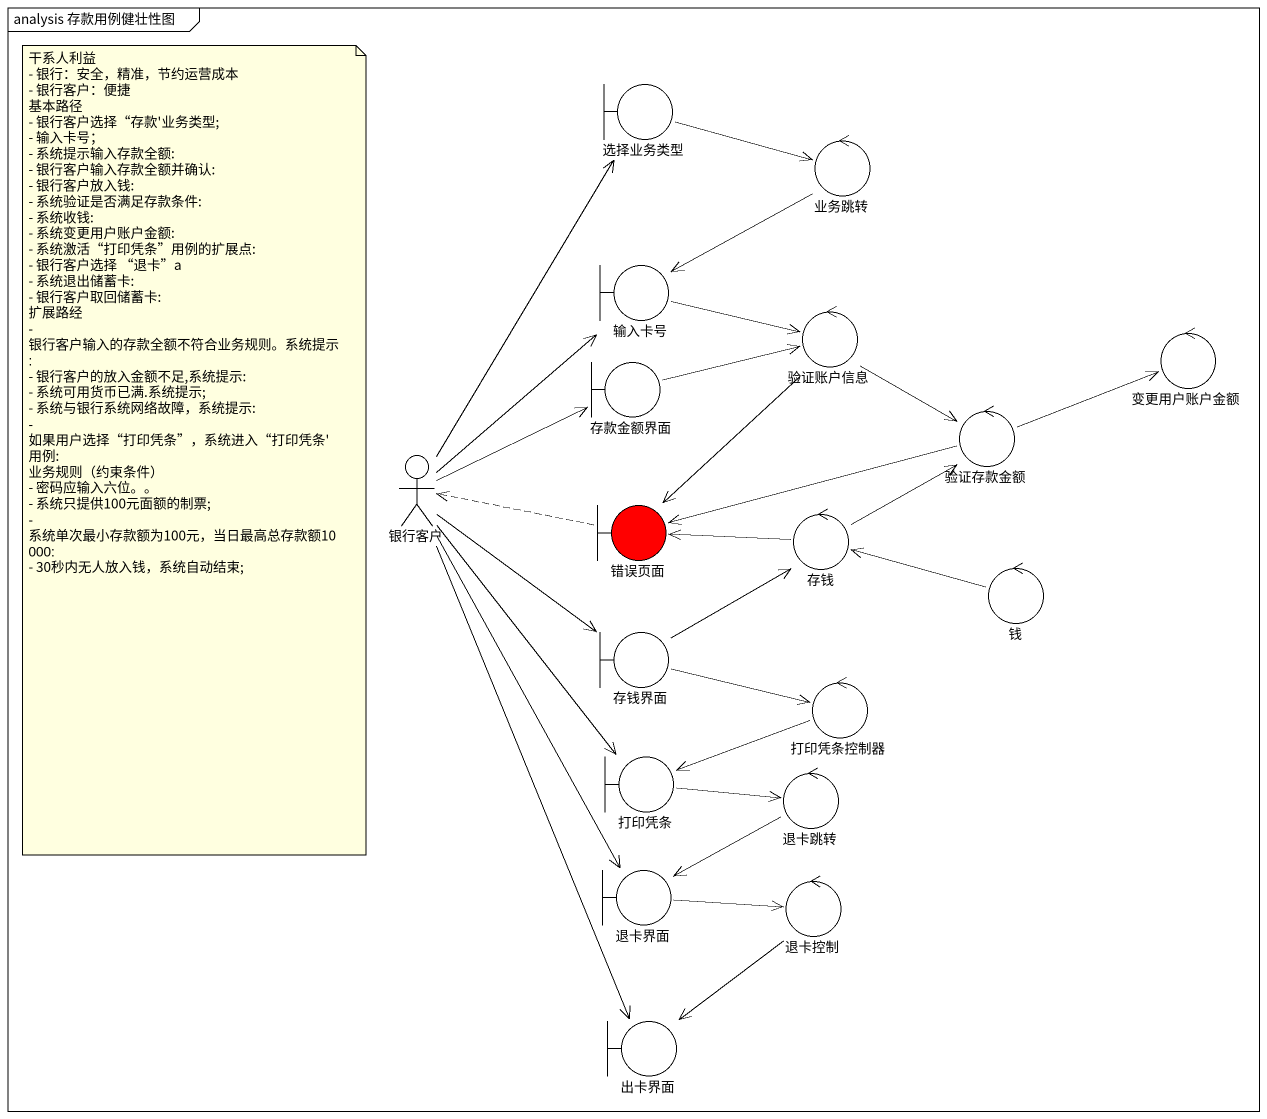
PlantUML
@startuml
mainframe analysis 存款用例健壮性图
boundary 选择业务类型
control 业务跳转
boundary 输入卡号
control 验证账户信息
control 变更用户账户金额
boundary 存款金额界面
control 验证存款金额
actor 银行客户
boundary 错误页面 #FF0000
control 存钱
control 钱
boundary 存钱界面
control 打印凭条控制器
boundary 打印凭条
control 退卡跳转
boundary 退卡界面
control 退卡控制
boundary 出卡界面
选择业务类型 -right-> 业务跳转
业务跳转 --> 输入卡号
输入卡号 -right-> 验证账户信息
验证账户信息 --> 验证存款金额
验证账户信息 --> 错误页面
存款金额界面 -right-> 验证账户信息
验证存款金额 -right-> 变更用户账户金额
验证存款金额 -left-> 错误页面
银行客户 -up-> 选择业务类型
银行客户 -up-> 输入卡号
银行客户 -right-> 存款金额界面
银行客户 --> 存钱界面
银行客户 --> 打印凭条
银行客户 --> 退卡界面
银行客户 --> 出卡界面
错误页面 .left.> 银行客户
存钱 -up-> 验证存款金额
存钱 -left-> 错误页面
钱 -left-> 存钱
存钱界面 -up-> 存钱
存钱界面 -right-> 打印凭条控制器
打印凭条控制器 -left-> 打印凭条
打印凭条 -right-> 退卡跳转
退卡跳转 -left-> 退卡界面
退卡界面 -right-> 退卡控制
退卡控制 --> 出卡界面
note as N1
  干系人利益
  - 银行：安全，精准，节约运营成本
  - 银行客户：便捷
  基本路径
  - 银行客户选择“存款'业务类型;
  - 输入卡号；
  - 系统提示输入存款全额:
  - 银行客户输入存款全额并确认:
  - 银行客户放入钱:
  - 系统验证是否满足存款条件:
  - 系统收钱:
  - 系统变更用户账户金额:
  - 系统激活“打印凭条”用例的扩展点:
  - 银行客户选择 “退卡”a
  - 系统退出储蓄卡:
  - 银行客户取回储蓄卡:
  扩展路经
  - 银行客户输入的存款全额不符合业务规则。系统提示:
  - 银行客户的放入金额不足,系统提示:
  - 系统可用货币已满.系统提示;
  - 系统与银行系统网络故障，系统提示:
  - 如果用户选择“打印凭条”，系统进入“打印凭条'用例:
  业务规则（约束条件）
  - 密码应输入六位。。
  - 系统只提供100元面额的制票;
  - 系统单次最小存款额为100元，当日最高总存款额10000:
  - 30秒内无人放入钱，系统自动结束;
end note
@enduml
